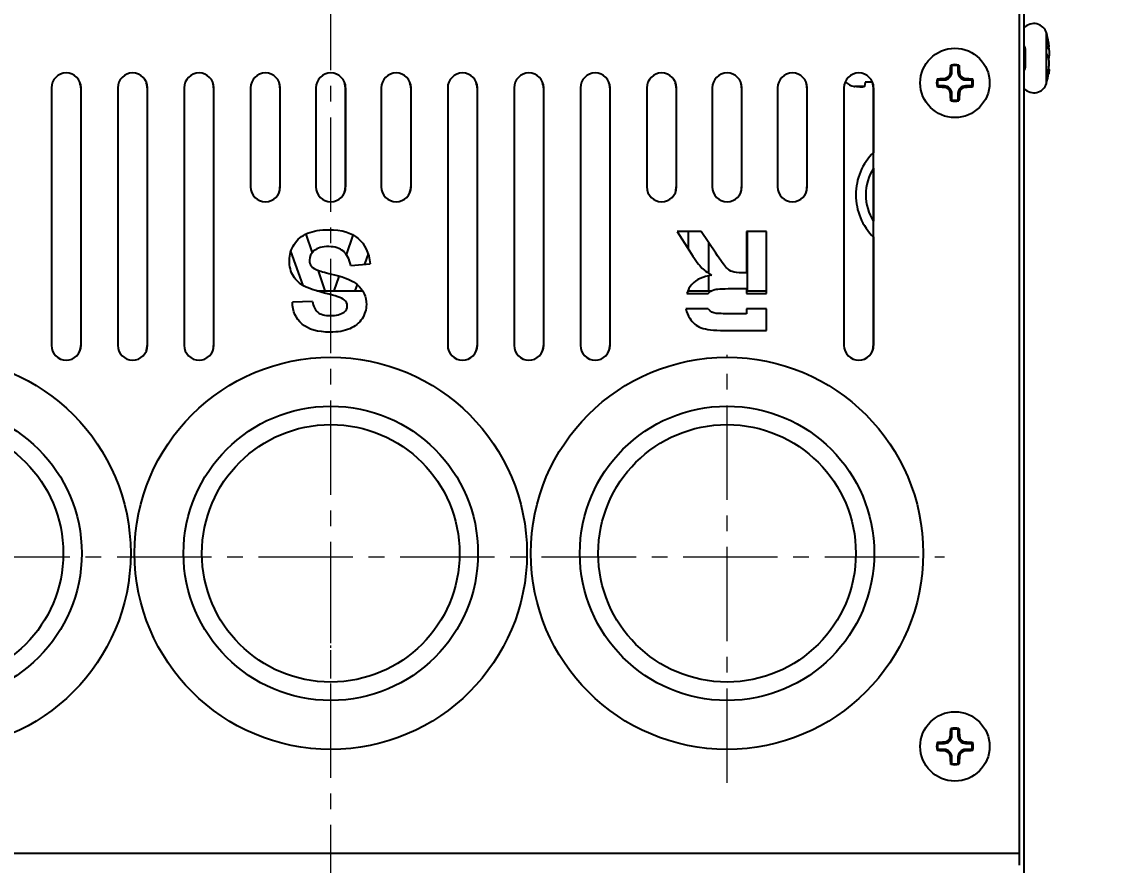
# Model space of a CAD drawing. Header units: millimetres. Extents: x 12659 to 13466, y -343 to 215.
# Drawn here: x 12731.5 to 12841.1, y -148.8 to -63.6 of the extents above; entities that cross this region are included whole.
import ezdxf

# ---------------------------------------------------------------- set-up
doc = ezdxf.new("R2010")
doc.units = ezdxf.units.MM
doc.header["$PDMODE"] = 3
doc.header["$PDSIZE"] = 1
for name, pattern in [('CENTER', [17.8, 10.75, -2.35, 2.35, -2.35]), ('CENTER2', [28.575, 19.05, -3.175, 3.175, -3.175]), ('CENTERX2', [101.6, 63.5, -12.7, 12.7, -12.7])]:
    doc.linetypes.add(name, pattern=pattern)
doc.layers.get('0').update_dxf_attribs({"linetype": 'CONTINUOUS'})
doc.layers.get('Defpoints').update_dxf_attribs({"linetype": 'CONTINUOUS'})
doc.layers.add('3', color=112, linetype='CENTERX2', lineweight=15)
doc.layers.add('Dim', color=1, linetype='CONTINUOUS')
doc.styles.add('OMI-1', font='arial.ttf', dxfattribs={"oblique": 1})
doc.dimstyles.new('1', dxfattribs={"dimtxt": 4, "dimasz": 2.5, "dimexe": 0.8, "dimexo": 0.3, "dimgap": 0.5, "dimtad": 1, "dimtoh": 1, "dimdec": 1, "dimzin": 0, "dimdsep": 46, "dimtxsty": 'OMI-1', "dimcen": 0, "dimclrd": 256, "dimclre": 256, "dimclrt": 256, "dimadec": 0, "dimazin": 0, "dimtfac": 0.8, "dimtdec": 1, "dimtix": 1, "dimtmove": 0, "dimatfit": 3, "dimfxl": 1, "dimtolj": 1, "dimtzin": 0, "dimarcsym": 0})

# ---------------------------------------------------------------- blocks, each defined once
blk = doc.blocks.new('*D6281')
at = {"layer": 'Defpoints', "color": 0}
for p in [(12793.74, -28.27), (12817.2, -276.97), (12849.53, -276.97)]:
    blk.add_point(p, dxfattribs=at)
at = {"layer": 'Dim', "lineweight": -2}
for p, q in [((12794.04, -28.27), (12850.33, -28.27)), ((12849.53, -30.77), (12849.53, -274.47)), ((12817.5, -276.97), (12850.33, -276.97))]:
    blk.add_line(p, q, dxfattribs=at)
at = {"layer": 'Dim'}
for points in [[(12849.94, -30.77), (12849.11, -30.77), (12849.53, -28.27)], [(12849.11, -274.47), (12849.94, -274.47), (12849.53, -276.97)]]:
    blk.add_solid(points, dxfattribs=at)
at = {"layer": 'Dim', "insert": (12846.98, -152.62), "char_height": 4, "attachment_point": 5, "rotation": 90, "style": 'OMI-1'}
blk.add_mtext('\\A1;248.7', dxfattribs=at)

msp = doc.modelspace()

# ---------------------------------------------------------------- linework, layer by layer
at = {"color": 7, "linetype": 'Continuous'}
for p, q in [((12832.2, -58.77), (12832.2, -148.77)), ((12832.7, -161.57), (12832.7, -58.97)), ((12834.94, -69.82), (12834.94, -64.72)), ((12834.96, -66.85), (12834.96, -65.69)), ((12835.17, -65.71), (12835.16, -65.67)), ((12832.8, -66.29), (12832.8, -68.26)), ((12834.96, -66.1), (12835.17, -66.07)), ((12835.2, -66.13), (12834.96, -66.17)), ((12834.96, -66.26), (12835.17, -66.27)), ((12835.16, -67.26), (12835.17, -67.26)), ((12825.39, -68.71), (12825.24, -68.71)), ((12825.39, -68.71), (12825.39, -68.05)), ((12826.01, -68.05), (12826.01, -68.71)), ((12826.01, -68.71), (12826.16, -68.71)), ((12835.05, -68.83), (12835.17, -68.84)), ((12835.2, -68.42), (12835.14, -68.4)), ((12835.17, -68.84), (12835.16, -68.87)), ((12816.56, -70.12), (12815.55, -70.12)), ((12816.64, -69.68), (12816.56, -70.13)), ((12817.37, -69.68), (12816.64, -69.68)), ((12823.98, -69.46), (12824.64, -69.46)), ((12824.64, -70.08), (12823.98, -70.08)), ((12824.64, -69.46), (12824.64, -69.32)), ((12824.64, -70.08), (12824.64, -70.23)), ((12826.76, -69.46), (12826.76, -69.32)), ((12826.76, -69.46), (12827.42, -69.46)), ((12826.76, -70.08), (12826.76, -70.23)), ((12827.42, -70.08), (12826.76, -70.08)), ((12834.96, -69.71), (12834.96, -69.17)), ((12734.5, -70.27), (12734.5, -96.27)), ((12737.47, -70.27), (12737.47, -96.27)), ((12737.5, -96.27), (12737.5, -70.27)), ((12741.2, -70.27), (12741.2, -96.27)), ((12744.17, -70.27), (12744.17, -96.27)), ((12744.2, -96.27), (12744.2, -70.27)), ((12747.9, -70.27), (12747.9, -96.27)), ((12750.87, -70.27), (12750.87, -96.27)), ((12750.9, -96.27), (12750.9, -70.27)), ((12754.6, -70.27), (12754.6, -80.27)), ((12757.57, -70.27), (12757.57, -80.27)), ((12757.6, -80.27), (12757.6, -70.27)), ((12761.2, -70.27), (12761.2, -80.27)), ((12764.17, -70.27), (12764.17, -80.27)), ((12764.2, -80.27), (12764.2, -70.27)), ((12767.8, -70.27), (12767.8, -80.27)), ((12770.77, -70.27), (12770.77, -80.27)), ((12770.8, -80.27), (12770.8, -70.27)), ((12774.5, -70.27), (12774.5, -96.27)), ((12777.47, -70.27), (12777.47, -96.27)), ((12777.5, -96.27), (12777.5, -70.27)), ((12781.2, -70.27), (12781.2, -96.27)), ((12784.17, -70.27), (12784.17, -96.27)), ((12784.2, -96.27), (12784.2, -70.27)), ((12787.9, -70.27), (12787.9, -96.27)), ((12790.87, -70.27), (12790.87, -96.27)), ((12790.9, -96.27), (12790.9, -70.27)), ((12794.6, -70.27), (12794.6, -80.27)), ((12797.57, -70.27), (12797.57, -80.27)), ((12797.6, -80.27), (12797.6, -70.27)), ((12801.2, -70.27), (12801.2, -80.27)), ((12804.17, -70.27), (12804.17, -80.27)), ((12804.2, -80.27), (12804.2, -70.27)), ((12807.8, -70.27), (12807.8, -80.27)), ((12810.77, -70.27), (12810.77, -80.27)), ((12810.8, -80.27), (12810.8, -70.27)), ((12814.5, -70.27), (12814.5, -96.27)), ((12817.47, -70.27), (12817.47, -76.82)), ((12817.5, -96.27), (12817.5, -70.27)), ((12825.39, -70.83), (12825.24, -70.83)), ((12825.39, -71.5), (12825.39, -70.83)), ((12826.01, -70.83), (12826.01, -71.5)), ((12826.01, -70.83), (12826.16, -70.83)), ((12817.47, -78.4), (12817.47, -83.74)), ((12760.19, -85.03), (12760.82, -86.93)), ((12764.28, -87.12), (12764.96, -85.13)), ((12800.1, -84.77), (12797.68, -84.77)), ((12797.68, -84.77), (12798.91, -86.72)), ((12798.81, -86.57), (12798.81, -84.77)), ((12801.56, -86.95), (12800.1, -84.77)), ((12804.66, -84.77), (12804.66, -88.95)), ((12806.67, -84.77), (12804.66, -84.77)), ((12804.76, -90.19), (12804.76, -84.77)), ((12806.67, -91.04), (12806.67, -84.77)), ((12817.47, -85.33), (12817.47, -96.27)), ((12800.83, -85.86), (12800.83, -88.99)), ((12759.92, -90.23), (12758.67, -86.75)), ((12766.46, -87.04), (12766.09, -88.08)), ((12761.42, -88.73), (12762.09, -90.77)), ((12764.71, -88.22), (12766.67, -88.03)), ((12763.03, -90.77), (12763.54, -89.31)), ((12800.83, -89.24), (12800.83, -90.31)), ((12804.66, -88.95), (12804.25, -88.95)), ((12761.29, -90.77), (12765.9, -90.77)), ((12765.36, -90.14), (12765.13, -90.77)), ((12798.73, -90.77), (12801.12, -90.77)), ((12803.16, -90.54), (12804.66, -90.54)), ((12804.66, -90.54), (12804.66, -91.04)), ((12804.66, -90.77), (12806.67, -90.77)), ((12760.85, -91.83), (12758.83, -91.92)), ((12798.63, -91.04), (12800.81, -91.04)), ((12804.66, -91.04), (12806.67, -91.04)), ((12800.79, -92.58), (12798.55, -92.58)), ((12804.66, -93.08), (12803.08, -93.08)), ((12804.66, -92.58), (12804.66, -93.08)), ((12806.67, -92.58), (12804.66, -92.58)), ((12806.67, -94.77), (12806.67, -92.58)), ((12802.43, -94.77), (12806.67, -94.77)), ((12825.39, -135.71), (12825.24, -135.71)), ((12825.39, -135.71), (12825.39, -135.05)), ((12826.01, -135.05), (12826.01, -135.71)), ((12826.01, -135.71), (12826.16, -135.71)), ((12823.98, -136.46), (12824.64, -136.46)), ((12824.64, -136.46), (12824.64, -136.32)), ((12826.76, -136.46), (12826.76, -136.32)), ((12826.76, -136.46), (12827.42, -136.46)), ((12824.64, -137.08), (12823.98, -137.08)), ((12824.64, -137.08), (12824.64, -137.23)), ((12825.39, -137.83), (12825.24, -137.83)), ((12825.39, -138.5), (12825.39, -137.83)), ((12826.01, -137.83), (12826.16, -137.83)), ((12826.01, -137.83), (12826.01, -138.5)), ((12827.42, -137.08), (12826.76, -137.08)), ((12826.76, -137.08), (12826.76, -137.23)), ((12832.2, -147.57), (12693.2, -147.57))]:
    msp.add_line(p, q, dxfattribs=at)
for centre, radius in [((12825.7, -69.77), 3.5), ((12722.7, -117.27), 19.8), ((12762.7, -117.27), 19.8), ((12802.7, -117.27), 19.8), ((12722.7, -117.27), 14.86), ((12762.7, -117.27), 14.86), ((12802.7, -117.27), 14.86), ((12722.7, -117.27), 13), ((12762.7, -117.27), 13), ((12802.7, -117.27), 13), ((12825.7, -136.77), 3.5)]:
    msp.add_circle(centre, radius, dxfattribs=at)
for centre, radius, start, end in [((12833.68, -65.09), 1.31, 16.0916, 138.003), ((12826.1, -67.27), 9.2, 10.0191, 16.0916), ((12832.3, -66.29), 0.5, 0, 36.8498), ((12827.26, -67.6), 8.01, 9.511, 10.4553), ((12825.7, -69.77), 1.85, 77.226, 102.774), ((12833.06, -66.52), 2.23, 340.4152, 340.8824), ((12736, -70.27), 1.5, 0, 180), ((12742.7, -70.27), 1.5, 0, 180), ((12749.4, -70.27), 1.5, 0, 180), ((12756.1, -70.27), 1.5, 0, 180), ((12762.7, -70.27), 1.5, 0, 180), ((12769.3, -70.27), 1.5, 0, 180), ((12776, -70.27), 1.5, 0, 180), ((12782.7, -70.27), 1.5, 0, 180), ((12789.4, -70.27), 1.5, 0, 180), ((12796.1, -70.27), 1.5, 0, 180), ((12802.7, -70.27), 1.5, 0, 180), ((12809.3, -70.27), 1.5, 0, 180), ((12816, -70.27), 1.5, 0, 180), ((12824.64, -68.71), 0.75, 270, 0), ((12824.61, -68.68), 0.633, 272.6519, 357.3481), ((12821.77, -72.38), 5.65, 50.1171, 51.3999), ((12825.7, -69.77), 1.75, 79.7747, 100.2253), ((12829.63, -72.38), 5.65, 128.6001, 129.8829), ((12826.76, -68.71), 0.75, 180, 270), ((12826.79, -68.68), 0.633, 182.6519, 267.3481), ((12832.3, -68.26), 0.5, 323.1502, 0), ((12827.89, -67.59), 7.38, 343.3204, 349.9845), ((12735.97, -70.27), 1.5, 0, 20), ((12742.67, -70.27), 1.5, 0, 20), ((12749.37, -70.27), 1.5, 0, 20), ((12756.07, -70.27), 1.5, 0, 20), ((12762.67, -70.27), 1.5, 0, 20), ((12769.27, -70.27), 1.5, 0, 20), ((12775.97, -70.27), 1.5, 0, 20), ((12782.67, -70.27), 1.5, 0, 20), ((12789.37, -70.27), 1.5, 0, 20), ((12796.07, -70.27), 1.5, 0, 20), ((12802.67, -70.27), 1.5, 0, 20), ((12809.27, -70.27), 1.5, 0, 20), ((12817.2, -59.82), 10.43, 260.8807, 261.2361), ((12815.97, -70.27), 1.5, 0, 20), ((12825.7, -69.77), 1.85, 167.226, 192.774), ((12828.31, -65.84), 5.65, 218.6001, 219.8829), ((12828.31, -73.71), 5.65, 140.1171, 141.3999), ((12825.7, -69.77), 1.75, 169.7747, 190.2253), ((12824.64, -70.83), 0.75, 0, 90), ((12826.76, -70.83), 0.75, 90, 180), ((12823.09, -65.84), 5.65, 320.1171, 321.3999), ((12825.7, -69.77), 1.75, 349.7747, 10.2253), ((12823.09, -73.71), 5.65, 38.6001, 39.8829), ((12825.7, -69.77), 1.85, 347.226, 12.774), ((12833.68, -69.46), 1.31, 221.997, 343.9084), ((12826.1, -67.27), 9.2, 343.9084, 344.6313), ((12824.61, -70.86), 0.633, 2.6519, 87.3481), ((12826.79, -70.86), 0.633, 92.6519, 177.3481), ((12821.77, -67.16), 5.65, 308.6001, 309.8829), ((12825.7, -69.77), 1.85, 257.226, 282.774), ((12825.7, -69.77), 1.75, 259.7747, 280.2253), ((12829.63, -67.16), 5.65, 230.1171, 231.3999), ((12821.7, -81.07), 6, 134.4473, 225.5527), ((12821.7, -81.07), 5, 147.1804, 212.7849), ((12756.1, -80.27), 1.5, 180, 0), ((12756.07, -80.27), 1.5, 340, 0), ((12762.7, -80.27), 1.5, 180, 0), ((12762.67, -80.27), 1.5, 340, 0), ((12769.3, -80.27), 1.5, 180, 0), ((12769.27, -80.27), 1.5, 340, 0), ((12796.1, -80.27), 1.5, 180, 0), ((12796.07, -80.27), 1.5, 340, 0), ((12802.7, -80.27), 1.5, 180, 0), ((12802.67, -80.27), 1.5, 340, 0), ((12809.3, -80.27), 1.5, 180, 0), ((12809.27, -80.27), 1.5, 340, 0), ((12826.43, -90.14), 27.62, 180.9804, 181.322), ((12825.81, -90.31), 24.98, 179.9886, 180.6942), ((12822.09, -90.35), 21.27, 180.702, 181.1338), ((12760.24, -90.2), 44.52, 359.5562, 0.0144), ((12773.23, -90.3), 31.53, 359.1362, 359.5503), ((12801.63, -91.98), 1.03, 215.9237, 220.9162), ((12736, -96.27), 1.5, 180, 0), ((12735.97, -96.27), 1.5, 340, 0), ((12742.7, -96.27), 1.5, 180, 0), ((12742.67, -96.27), 1.5, 340, 0), ((12749.4, -96.27), 1.5, 180, 0), ((12749.37, -96.27), 1.5, 340, 0), ((12776, -96.27), 1.5, 180, 0), ((12775.97, -96.27), 1.5, 340, 0), ((12782.7, -96.27), 1.5, 180, 0), ((12782.67, -96.27), 1.5, 340, 0), ((12789.4, -96.27), 1.5, 180, 0), ((12789.37, -96.27), 1.5, 340, 0), ((12816, -96.27), 1.5, 180, 0), ((12815.97, -96.27), 1.5, 340, 0), ((12824.64, -135.71), 0.75, 270, 0), ((12824.61, -135.68), 0.633, 272.6519, 357.3481), ((12825.7, -136.77), 1.85, 77.226, 102.774), ((12821.77, -139.38), 5.65, 50.1171, 51.3999), ((12825.7, -136.77), 1.75, 79.7747, 100.2253), ((12829.63, -139.38), 5.65, 128.6001, 129.8829), ((12826.76, -135.71), 0.75, 180, 270), ((12826.79, -135.68), 0.633, 182.6519, 267.3481), ((12825.7, -136.77), 1.85, 167.226, 192.774), ((12828.31, -132.84), 5.65, 218.6001, 219.8829), ((12825.7, -136.77), 1.75, 169.7747, 190.2253), ((12823.09, -132.84), 5.65, 320.1171, 321.3999), ((12825.7, -136.77), 1.75, 349.7747, 10.2253), ((12825.7, -136.77), 1.85, 347.226, 12.774), ((12828.31, -140.71), 5.65, 140.1171, 141.3999), ((12824.64, -137.83), 0.75, 0, 90), ((12824.61, -137.86), 0.633, 2.6519, 87.3481), ((12826.76, -137.83), 0.75, 90, 180), ((12826.79, -137.86), 0.633, 92.6519, 177.3481), ((12823.09, -140.71), 5.65, 38.6001, 39.8829), ((12821.77, -134.16), 5.65, 308.6001, 309.8829), ((12825.7, -136.77), 1.85, 257.226, 282.774), ((12825.7, -136.77), 1.75, 259.7747, 280.2253), ((12829.63, -134.16), 5.65, 230.1171, 231.3999)]:
    msp.add_arc(centre, radius, start, end, dxfattribs=at)
for points, knots in [([(12834.96, -65.69), (12834.98, -65.72), (12835.06, -65.84), (12835.13, -65.97), (12835.17, -66.07)], [0, 0, 0, 0, 0.256451, 1, 1, 1, 1]), ([(12835.2, -66.13), (12835.21, -66.13), (12835.21, -66.12), (12835.21, -66.11), (12835.21, -66.1), (12835.21, -66.08), (12835.21, -66.05), (12835.21, -66.01), (12835.2, -65.95), (12835.19, -65.85), (12835.18, -65.76), (12835.17, -65.71)], [0, 0, 0, 0, 0.024642, 0.047534, 0.078304, 0.117031, 0.163645, 0.279756, 0.424552, 0.595167, 1, 1, 1, 1]), ([(12835.17, -66.07), (12835.17, -66.08), (12835.18, -66.09), (12835.19, -66.11), (12835.19, -66.12), (12835.2, -66.13), (12835.2, -66.13), (12835.2, -66.13)], [0, 0, 0, 0, 0.404571, 0.70399, 0.813971, 0.898175, 1, 1, 1, 1]), ([(12835.17, -66.27), (12835.18, -66.36), (12835.21, -66.55), (12835.22, -66.78), (12835.21, -66.96), (12835.2, -67.08), (12835.19, -67.17), (12835.18, -67.23), (12835.17, -67.26)], [0, 0, 0, 0, 0.284562, 0.571956, 0.703847, 0.821512, 0.921127, 1, 1, 1, 1]), ([(12835.17, -67.29), (12835.15, -67.25), (12835.1, -67.1), (12835.02, -66.96), (12834.96, -66.85)], [0, 0, 0, 0, 0.240627, 1, 1, 1, 1]), ([(12835.17, -68.27), (12835.18, -68.18), (12835.21, -67.99), (12835.22, -67.76), (12835.21, -67.58), (12835.2, -67.47), (12835.19, -67.37), (12835.18, -67.31), (12835.17, -67.29)], [0, 0, 0, 0, 0.284562, 0.571956, 0.703847, 0.821512, 0.921127, 1, 1, 1, 1]), ([(12825.24, -68.71), (12825.25, -68.65), (12825.26, -68.4), (12825.28, -68.15), (12825.29, -67.97)], [0, 0, 0, 0, 0.256442, 1, 1, 1, 1]), ([(12826.11, -67.97), (12826.12, -68.03), (12826.14, -68.28), (12826.15, -68.53), (12826.16, -68.71)], [0, 0, 0, 0, 0.242992, 1, 1, 1, 1]), ([(12834.96, -69.17), (12834.98, -69.1), (12835.07, -68.8), (12835.13, -68.5), (12835.17, -68.27)], [0, 0, 0, 0, 0.251144, 1, 1, 1, 1]), ([(12835.2, -68.42), (12835.21, -68.42), (12835.21, -68.42), (12835.21, -68.43), (12835.21, -68.45), (12835.21, -68.46), (12835.21, -68.49), (12835.21, -68.54), (12835.2, -68.6), (12835.19, -68.7), (12835.18, -68.78), (12835.17, -68.84)], [0, 0, 0, 0, 0.024642, 0.047534, 0.078304, 0.117031, 0.163645, 0.279756, 0.424552, 0.595167, 1, 1, 1, 1]), ([(12814.67, -69.68), (12814.78, -69.79), (12815.06, -69.99), (12815.38, -70.09), (12815.55, -70.12)], [0, 0, 0, 0, 0.498966, 1, 1, 1, 1]), ([(12816.56, -70.13), (12816.56, -70.13), (12816.55, -70.15), (12816.53, -70.16), (12816.51, -70.17), (12816.48, -70.18), (12816.44, -70.18), (12816.39, -70.19), (12816.33, -70.19), (12816.25, -70.19), (12816.12, -70.19), (12815.96, -70.17), (12815.79, -70.16), (12815.67, -70.14), (12815.61, -70.13)], [0, 0, 0, 0, 0.015547, 0.035685, 0.062626, 0.097184, 0.139554, 0.189631, 0.247125, 0.311608, 0.459286, 0.627423, 0.80987, 1, 1, 1, 1]), ([(12823.9, -69.36), (12823.96, -69.36), (12824.21, -69.34), (12824.45, -69.32), (12824.64, -69.32)], [0, 0, 0, 0, 0.242992, 1, 1, 1, 1]), ([(12826.76, -69.32), (12826.83, -69.32), (12827.07, -69.33), (12827.32, -69.35), (12827.5, -69.36)], [0, 0, 0, 0, 0.256444, 1, 1, 1, 1]), ([(12824.64, -70.23), (12824.58, -70.23), (12824.33, -70.21), (12824.08, -70.2), (12823.9, -70.18)], [0, 0, 0, 0, 0.256444, 1, 1, 1, 1]), ([(12825.29, -71.58), (12825.29, -71.52), (12825.27, -71.27), (12825.25, -71.02), (12825.24, -70.83)], [0, 0, 0, 0, 0.242992, 1, 1, 1, 1]), ([(12826.16, -70.83), (12826.16, -70.9), (12826.14, -71.14), (12826.13, -71.39), (12826.11, -71.58)], [0, 0, 0, 0, 0.256442, 1, 1, 1, 1]), ([(12827.5, -70.18), (12827.44, -70.19), (12827.2, -70.21), (12826.95, -70.22), (12826.76, -70.23)], [0, 0, 0, 0, 0.242992, 1, 1, 1, 1]), ([(12825.24, -135.71), (12825.25, -135.65), (12825.26, -135.4), (12825.28, -135.15), (12825.29, -134.97)], [0, 0, 0, 0, 0.256442, 1, 1, 1, 1]), ([(12826.11, -134.97), (12826.12, -135.03), (12826.14, -135.28), (12826.15, -135.53), (12826.16, -135.71)], [0, 0, 0, 0, 0.242992, 1, 1, 1, 1]), ([(12823.9, -136.36), (12823.96, -136.36), (12824.21, -136.34), (12824.45, -136.32), (12824.64, -136.32)], [0, 0, 0, 0, 0.242992, 1, 1, 1, 1]), ([(12826.76, -136.32), (12826.83, -136.32), (12827.07, -136.33), (12827.32, -136.35), (12827.5, -136.36)], [0, 0, 0, 0, 0.256444, 1, 1, 1, 1]), ([(12824.64, -137.23), (12824.58, -137.23), (12824.33, -137.21), (12824.08, -137.2), (12823.9, -137.18)], [0, 0, 0, 0, 0.256444, 1, 1, 1, 1]), ([(12825.29, -138.58), (12825.29, -138.52), (12825.27, -138.27), (12825.25, -138.02), (12825.24, -137.83)], [0, 0, 0, 0, 0.242992, 1, 1, 1, 1]), ([(12826.16, -137.83), (12826.16, -137.9), (12826.14, -138.14), (12826.13, -138.39), (12826.11, -138.58)], [0, 0, 0, 0, 0.256442, 1, 1, 1, 1]), ([(12827.5, -137.18), (12827.44, -137.19), (12827.2, -137.21), (12826.95, -137.22), (12826.76, -137.23)], [0, 0, 0, 0, 0.242992, 1, 1, 1, 1])]:
    msp.add_open_spline(points, degree=3, knots=knots, dxfattribs=at)
for points in [[(12759, -86.08), (12759.32, -85.57), (12759.77, -85.2), (12760.35, -84.96)], [(12760.35, -84.96), (12760.93, -84.72), (12761.65, -84.6), (12762.52, -84.6)], [(12762.52, -84.6), (12763.8, -84.6), (12764.78, -84.88), (12765.46, -85.47)], [(12765.46, -85.47), (12766.14, -86.06), (12766.55, -86.91), (12766.67, -88.03)], [(12758.52, -87.69), (12758.52, -87.11), (12758.68, -86.57), (12759, -86.08)], [(12762.5, -86.3), (12761.85, -86.3), (12761.36, -86.44), (12761.03, -86.71)], [(12763.97, -86.77), (12763.61, -86.45), (12763.11, -86.3), (12762.5, -86.3)], [(12761.03, -86.71), (12760.71, -86.98), (12760.54, -87.31), (12760.54, -87.68)], [(12764.71, -88.22), (12764.58, -87.55), (12764.33, -87.08), (12763.97, -86.77)], [(12798.91, -86.72), (12799.39, -87.5), (12799.77, -88.04), (12800.06, -88.35)], [(12802.62, -88.42), (12802.43, -88.21), (12802.08, -87.73), (12801.56, -86.95)], [(12758.92, -89.28), (12758.65, -88.85), (12758.52, -88.31), (12758.52, -87.69)], [(12760.54, -87.68), (12760.54, -87.91), (12760.61, -88.12), (12760.75, -88.28)], [(12760.75, -88.28), (12760.88, -88.44), (12761.13, -88.59), (12761.47, -88.71)], [(12761.47, -88.71), (12761.71, -88.8), (12762.25, -88.94), (12763.09, -89.15)], [(12800.06, -88.35), (12800.34, -88.65), (12800.7, -88.93), (12801.14, -89.19)], [(12803.23, -88.83), (12803.02, -88.76), (12802.81, -88.62), (12802.62, -88.42)], [(12760.02, -90.29), (12759.55, -90.05), (12759.19, -89.71), (12758.92, -89.28)], [(12763.09, -89.15), (12764.17, -89.42), (12764.93, -89.75), (12765.37, -90.14)], [(12801.14, -89.19), (12800.26, -89.31), (12799.6, -89.62), (12799.16, -90.11)], [(12804.25, -88.95), (12803.78, -88.95), (12803.45, -88.91), (12803.23, -88.83)], [(12762.2, -91.02), (12761.22, -90.78), (12760.5, -90.54), (12760.02, -90.29)], [(12765.37, -90.14), (12765.98, -90.69), (12766.29, -91.37), (12766.29, -92.16)], [(12799.16, -90.11), (12798.92, -90.38), (12798.74, -90.69), (12798.63, -91.04)], [(12800.81, -91.04), (12800.95, -90.86), (12801.13, -90.74), (12801.35, -90.67)], [(12801.35, -90.67), (12801.59, -90.58), (12802.19, -90.54), (12803.16, -90.54)], [(12759.81, -94.12), (12759.17, -93.57), (12758.85, -92.83), (12758.83, -91.92)], [(12760.85, -91.83), (12760.93, -92.34), (12761.1, -92.71), (12761.38, -92.93)], [(12764.06, -91.68), (12763.8, -91.47), (12763.18, -91.25), (12762.2, -91.02)], [(12764.36, -92.29), (12764.36, -92.05), (12764.26, -91.85), (12764.06, -91.68)], [(12761.38, -92.93), (12761.67, -93.16), (12762.09, -93.27), (12762.66, -93.27)], [(12762.66, -93.27), (12763.24, -93.27), (12763.71, -93.15), (12764.04, -92.91)], [(12764.04, -92.91), (12764.25, -92.76), (12764.36, -92.55), (12764.36, -92.29)], [(12766.29, -92.16), (12766.29, -92.66), (12766.14, -93.14), (12765.86, -93.58)], [(12798.55, -92.58), (12798.62, -92.93), (12798.75, -93.25), (12798.94, -93.54)], [(12801.61, -93.04), (12801.28, -92.99), (12801.03, -92.86), (12800.85, -92.65)], [(12803.08, -93.08), (12802.26, -93.08), (12801.77, -93.07), (12801.61, -93.04)], [(12762.64, -94.94), (12761.38, -94.94), (12760.44, -94.67), (12759.81, -94.12)], [(12765.86, -93.58), (12765.57, -94.02), (12765.15, -94.37), (12764.61, -94.6)], [(12798.94, -93.54), (12799.23, -94), (12799.61, -94.32), (12800.1, -94.5)], [(12764.61, -94.6), (12764.06, -94.83), (12763.41, -94.94), (12762.64, -94.94)], [(12800.1, -94.5), (12800.58, -94.68), (12801.36, -94.77), (12802.43, -94.77)]]:
    msp.add_open_spline(points, degree=3, dxfattribs=at)
at = {"layer": '3', "linetype": 'CENTER2', "ltscale": 0.5}
for p, q in [((12762.7, -297.09), (12762.7, 10.79)), ((12802.7, -140.43), (12802.7, -97.23)), ((12698.26, -117.64), (12824.66, -117.64))]:
    msp.add_line(p, q, dxfattribs=at)
at = {"layer": '3', "linetype": 'CENTER', "ltscale": 0.1}
msp.add_line((12762.7, -129.91), (12762.7, -117.64), dxfattribs=at)

# ---------------------------------------------------------------- dimensions: what is measured, and where the dimension line sits
at = {"layer": 'Dim'}
dim = msp.add_linear_dim(base=(12849.53, -276.97), p1=(12793.74, -28.27), p2=(12817.2, -276.97), angle=90, dimstyle='1', dxfattribs=at)
dim.commit()
dim.dimension.update_dxf_attribs({"geometry": '*D6281', "text_midpoint": (12846.98, -152.62)})

doc.saveas('drawing.dxf')
